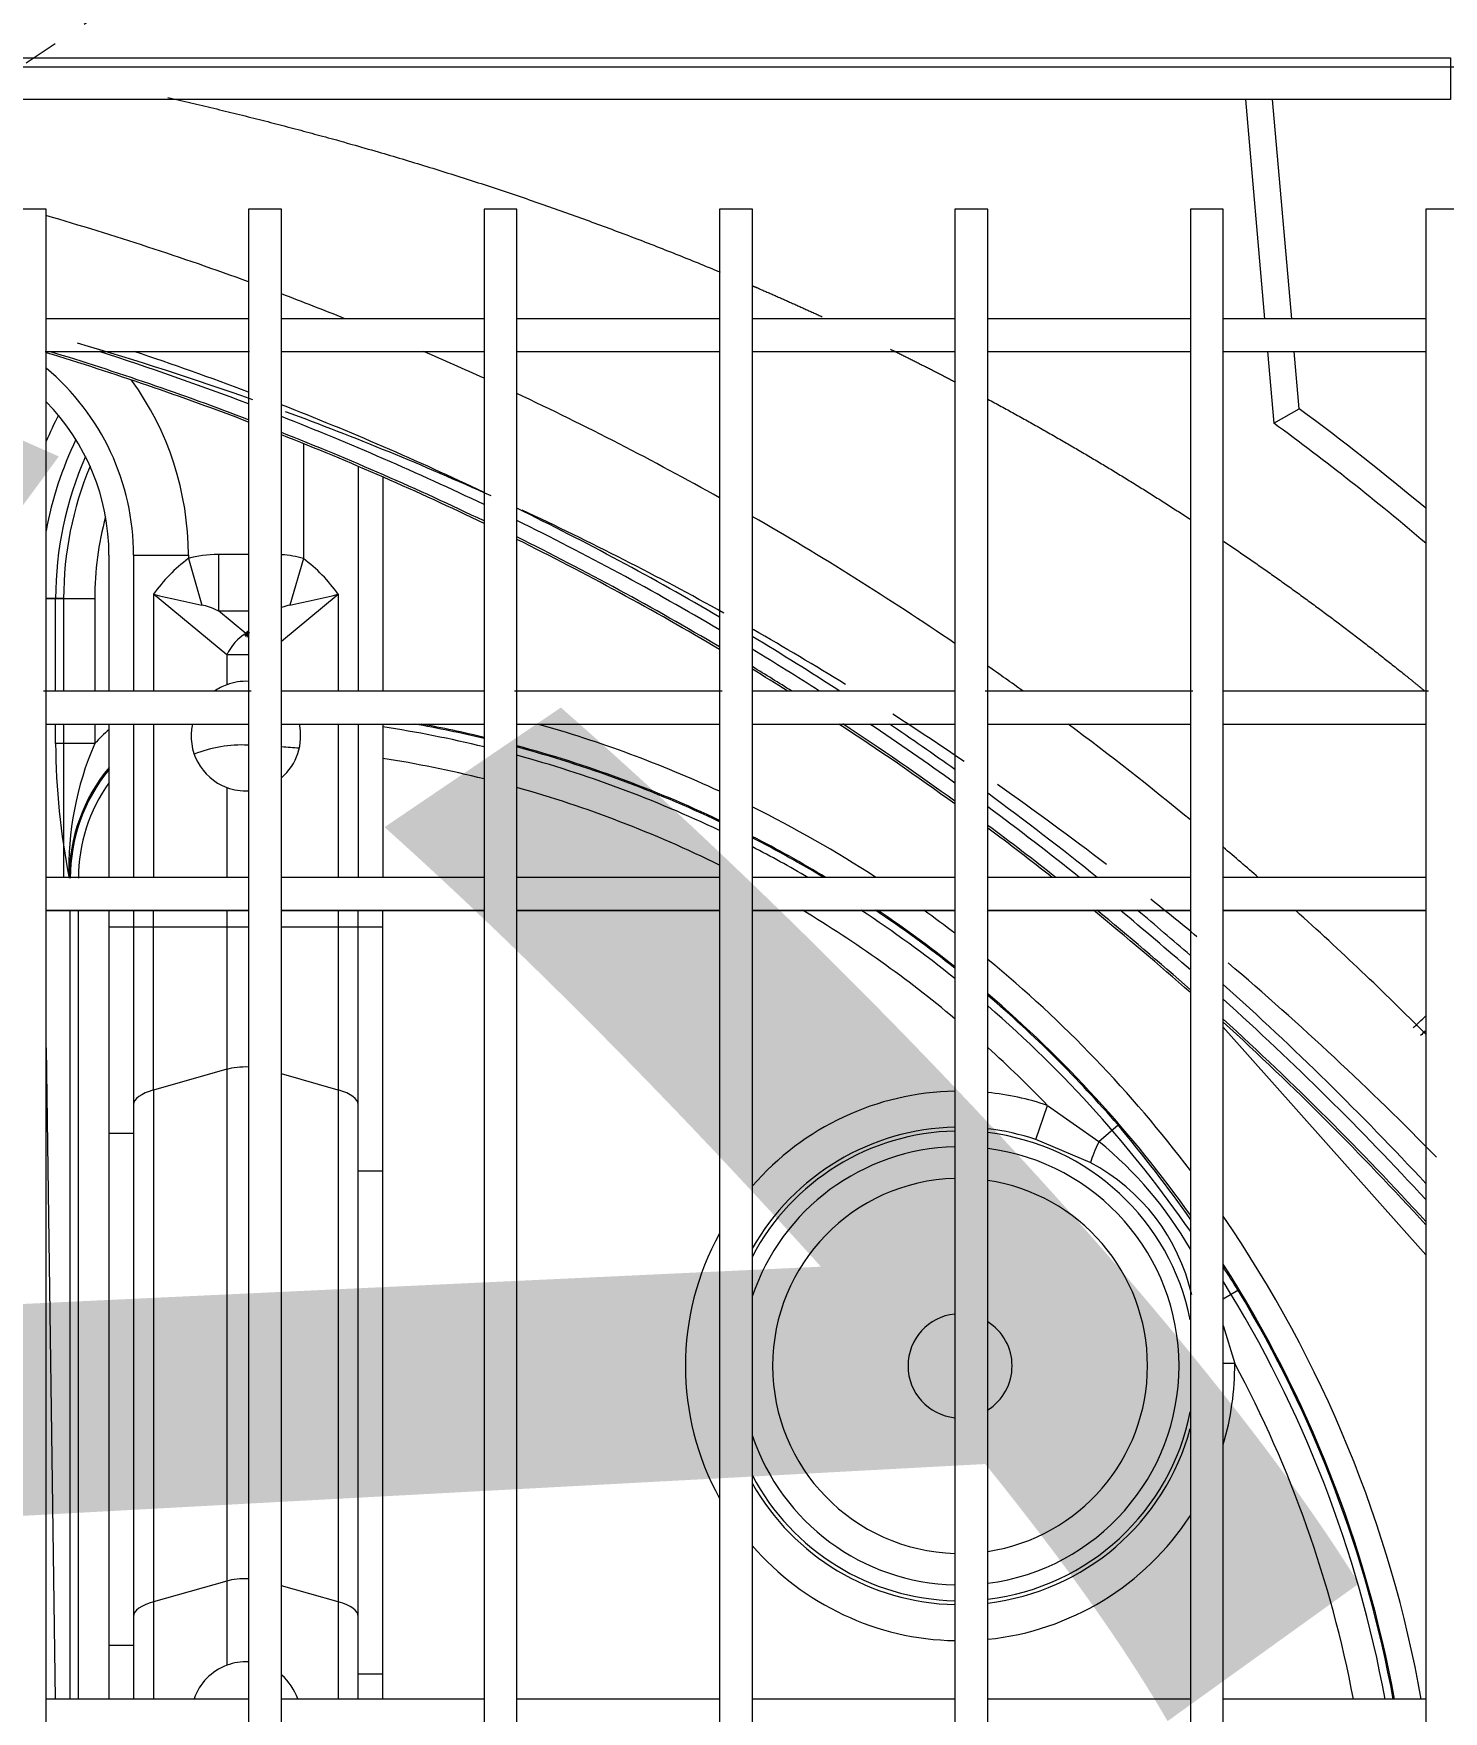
# Model space of a CAD drawing. Header units: millimetres. Extents: x 147619 to 200208, y -27981 to 8299.
# Drawn here: x 167130.5 to 167259.2, y -360.6 to -207.5 of the extents above; entities that cross this region are included whole.
import ezdxf

# ---------------------------------------------------------------- set-up
doc = ezdxf.new("R2010")
doc.units = ezdxf.units.MM
doc.linetypes.add('Dash', pattern=[6.35, 3.175, -3.175])
for name, color, linetype, lineweight in [('0-1', 7, 'Continuous', 5), ('A-DETL-WIDE', 7, 'Continuous', 80), ('G-IMPT', 7, 'Continuous', 5), ('M-EQPM', 7, 'Continuous', 5), ('M-EQPM-3', 7, 'Continuous', 80)]:
    doc.layers.add(name, color=color, linetype=linetype, lineweight=lineweight)
for name, color, linetype, lineweight, true_color in [('0-2', 7, 'Continuous', 5, 0x515151), ('G-ANNO-TEXT-1', 7, 'Continuous', 5, 0x515151), ('G-IMPT-2', 7, 'Continuous', 5, 0x666666), ('M-EQPM-HDLN-1', 7, 'Dash', 5, 0x515151)]:
    doc.layers.add(name, color=color, linetype=linetype, lineweight=lineweight, true_color=true_color)
doc.styles.add('黑体', font='', dxfattribs={"height": 200})
doc.styles.get('黑体').set_extended_font_data('SimHei')

# ---------------------------------------------------------------- blocks, each defined once
blk = doc.blocks.new('TJ空调外机 - TJ空调外机1800_1200-1400100-10-003 三层空调通风平面图')
at = {"layer": 'M-EQPM-HDLN-1'}
blk.add_line((900, 600), (-900, -600), dxfattribs=at)
blk = doc.blocks.new('YXQH_AR_B9-20_rvt-1-10-003 三层空调通风平面图')
at = {"layer": '0-2'}
blk.add_blockref('TJ空调外机 - TJ空调外机1800_1200-1400100-10-003 三层空调通风平面图', (166560.01, -590.02), dxfattribs=at)
at = {"layer": 'G-ANNO-TEXT-1', "insert": (166726.3, -267.29), "char_height": 200, "width": 737.5525, "attachment_point": 1, "style": '黑体'}
blk.add_mtext('平台', dxfattribs=at)
blk = doc.blocks.new('RUXYQ14BA - top_dwg-2991071-10-003 三层空调通风平面图')
at = {"layer": 'G-IMPT'}
for p, q in [((1303.1, 223.41), (893.27, 223.41)), ((1286.16, 203.41), (1284.43, 223.41)), ((1286.84, 223.41), (1288.58, 203.41)), ((1193.4, 203.41), (1174.91, 203.41)), ((1214.89, 203.41), (1196.4, 203.41)), ((1236.38, 203.41), (1217.89, 203.41)), ((1257.87, 203.41), (1239.38, 203.41)), ((1279.36, 203.41), (1260.87, 203.41)), ((1300.86, 203.41), (1282.36, 203.41)), ((1174.91, 200.42), (1193.4, 200.42)), ((1196.4, 200.42), (1214.89, 200.42)), ((1217.89, 200.42), (1236.38, 200.42)), ((1239.38, 200.42), (1257.87, 200.42)), ((1260.87, 200.42), (1279.36, 200.42)), ((1282.36, 200.42), (1300.86, 200.42)), ((1203.39, 189.94), (1203.39, 169.43)), ((1205.64, 188.97), (1205.64, 169.43)), ((1180.65, 181.83), (1180.65, 169.43)), ((1182.9, 181.83), (1182.9, 169.43)), ((1176.51, 177.88), (1176.51, 169.43)), ((1193.4, 169.43), (1174.91, 169.43)), ((1214.89, 169.43), (1196.4, 169.43)), ((1236.38, 169.43), (1217.89, 169.43)), ((1257.87, 169.43), (1239.38, 169.43)), ((1279.36, 169.43), (1260.87, 169.43)), ((1300.86, 169.43), (1282.36, 169.43)), ((1174.91, 166.43), (1193.4, 166.43)), ((1176.51, 166.43), (1176.51, 152.43)), ((1180.65, 166.43), (1180.65, 152.43)), ((1182.9, 166.43), (1182.9, 152.43)), ((1196.4, 166.43), (1214.89, 166.43)), ((1203.39, 166.43), (1203.39, 152.43)), ((1205.64, 166.43), (1205.64, 152.43)), ((1217.89, 166.43), (1236.38, 166.43)), ((1239.38, 166.43), (1257.87, 166.43)), ((1260.87, 166.43), (1279.36, 166.43)), ((1282.36, 166.43), (1300.86, 166.43)), ((1193.4, 152.43), (1174.91, 152.43)), ((1214.89, 152.43), (1196.4, 152.43)), ((1236.38, 152.43), (1217.89, 152.43)), ((1257.87, 152.43), (1239.38, 152.43)), ((1279.36, 152.43), (1260.87, 152.43)), ((1300.86, 152.43), (1282.36, 152.43)), ((1174.91, 149.44), (1193.4, 149.44)), ((1177.85, 149.44), (1177.85, 77.46)), ((1196.4, 149.44), (1214.89, 149.44)), ((1217.89, 149.44), (1236.38, 149.44)), ((1239.38, 149.44), (1257.87, 149.44)), ((1260.87, 149.44), (1279.36, 149.44)), ((1282.36, 149.44), (1300.86, 149.44)), ((1193.4, 77.46), (1174.91, 77.46)), ((1214.89, 77.46), (1196.4, 77.46)), ((1236.38, 77.46), (1217.89, 77.46)), ((1257.87, 77.46), (1239.38, 77.46)), ((1279.36, 77.46), (1260.87, 77.46)), ((1300.86, 77.46), (1282.36, 77.46))]:
    blk.add_line(p, q, dxfattribs=at)
at = {"layer": 'G-IMPT', "flags": 128}
for points in [[(1174.91, 213.41), (1171.91, 213.41), (1171.91, -361.36), (1174.91, -361.36)], [(1196.4, 213.41), (1193.4, 213.41), (1193.4, -361.36), (1196.4, -361.36)], [(1217.89, 213.41), (1214.89, 213.41), (1214.89, -361.36), (1217.89, -361.36)], [(1239.38, 213.41), (1236.38, 213.41), (1236.38, -361.36), (1239.38, -361.36)], [(1260.87, 213.41), (1257.87, 213.41), (1257.87, -361.36), (1260.87, -361.36)], [(1282.36, 213.41), (1279.36, 213.41), (1279.36, -361.36), (1282.36, -361.36)], [(1303.85, 213.41), (1300.86, 213.41), (1300.86, -361.36), (1303.85, -361.36)]]:
    blk.add_lwpolyline(points, close=True, dxfattribs=at)
for points in [[(1286.41, 200.42), (1286.98, 193.89), (1289.29, 195.2), (1288.84, 200.42)], [(1180.65, 149.44), (1180.65, 147.91), (1180.65, 129.06), (1180.65, 82.37), (1180.65, 77.46)], [(1182.9, 149.44), (1182.9, 147.91), (1182.9, 129.06), (1182.9, 82.37), (1182.9, 77.46)], [(1203.39, 77.46), (1203.39, 79.77), (1203.39, 125.63), (1203.39, 147.91), (1203.39, 149.44)], [(1205.64, 77.46), (1205.64, 79.77), (1205.64, 125.63), (1205.64, 147.91), (1205.64, 149.44)]]:
    blk.add_lwpolyline(points, dxfattribs=at)
at = {"layer": 'G-IMPT'}
for centre, radius, start, end in [((1093.23, -68.44), 292.88, 70.0012, 73.8078), ((1093.23, -68.44), 292.88, 68.158, 69.3756), ((1093.23, -68.44), 280.89, 69.1081, 73.096), ((1093.23, -68.44), 281.09, 69.1236, 73.0377), ((1093.23, -68.44), 292.88, 65.4568, 66.6318), ((1160.66, 181.83), 22.24, 0, 50.1747), ((1093.23, -68.44), 292.88, 60.741, 64.8102), ((1160.66, 181.83), 19.99, 0, 44.5613), ((1151.71, 8.17), 232.18, 50.0316, 53.6603), ((1093.23, -68.44), 281.09, 64.3539, 68.468), ((1151.71, 8.32), 229.63, 49.4963, 53.91), ((1093.23, -68.44), 280.89, 64.3343, 68.4519), ((1207.84, 177.88), 31.33, 157.3396, 180), ((1093.23, -68.44), 292.88, 55.7963, 60.0663), ((1093.23, -68.44), 281.09, 59.3849, 63.6739), ((1093.23, -68.44), 280.89, 59.3607, 63.6537), ((1093.23, -68.44), 281.09, 57.8067, 58.6719), ((1093.23, -68.44), 292.88, 54.3087, 55.0839), ((1193.15, 165.33), 5, 110.4923, 124.9771), ((1193.15, 165.33), 5, 87.1172, 110.4923), ((1093.23, -68.44), 280.89, 57.8715, 58.6471), ((1193.15, 165.33), 5, 167.3273, 249.5077), ((1193.15, 165.33), 5, 310.5416, 12.6727), ((1189.01, 57.48), 109.96, 76.3881, 81.3005), ((1093.23, -68.44), 280.89, 54.1162, 56.739), ((1093.23, -68.44), 281.09, 54.1456, 56.677), ((1093.23, -68.44), 292.88, 50.5417, 53.3151), ((1189.01, 57.48), 109.96, 64.4818, 74.7746), ((1192.85, 152.36), 14.99, 144.397, 180), ((1193.15, 165.33), 5, 249.5077, 272.9037), ((1093.23, -68.44), 281.09, 51.7947, 53.3878), ((1093.23, -68.44), 280.89, 51.8466, 53.3575), ((1189.01, 57.48), 109.96, 59.7242, 62.7373), ((1093.23, -68.44), 292.88, 48.9513, 49.7777), ((1189.01, 57.48), 109.96, 51.2258, 56.7552), ((1093.23, -68.44), 280.89, 48.4972, 50.867), ((1093.23, -68.44), 281.09, 48.5333, 50.8169), ((1093.23, -68.44), 292.88, 44.8549, 48.0658), ((1189.01, 57.48), 109.96, 34.7439, 49.1921), ((1093.23, -68.44), 281.09, 42.384, 47.7123), ((1093.23, -68.44), 280.89, 42.3393, 47.6752), ((1258.34, 107.87), 19.99, 91.3513, 161.5468), ((1258.34, 107.87), 19.99, 0, 82.7374), ((1189.01, 57.48), 109.96, 10.474, 31.8991), ((1258.34, 107.87), 4.75, 95.6985, 264.3015), ((1258.34, 107.87), 4.75, 95.6985, 264.3015), ((1258.34, 107.87), 4.75, 0, 57.84), ((1258.34, 107.87), 4.75, 0, 57.84), ((1258.34, 107.87), 19.99, 277.2626, 0), ((1258.34, 107.87), 4.75, 302.16, 0), ((1258.34, 107.87), 4.75, 302.16, 0), ((1258.34, 107.87), 19.99, 198.4532, 268.6487), ((1193.15, 75.87), 5, 110.4923, 161.0524), ((1193.15, 75.87), 5, 87.1046, 110.4923), ((1193.15, 75.87), 5, 18.8502, 49.133)]:
    blk.add_arc(centre, radius, start, end, dxfattribs=at)
at = {"layer": 'G-IMPT-2'}
for p, q in [((1175.78, 169.43), (1175.78, 177.88)), ((1191.4, 172.76), (1191.4, 170.01)), ((1184.72, 166.43), (1184.72, 152.43)), ((1201.58, 166.43), (1201.58, 152.43)), ((1191.4, 160.65), (1191.4, 152.43)), ((1177.12, 77.46), (1177.12, 149.44)), ((1300.86, 118), (1282.36, 138.76)), ((1174.91, 136.89), (1175.74, 77.46)), ((1201.58, 133.04), (1196.4, 134.51)), ((1182.9, 129.06), (1180.65, 129.06)), ((1205.64, 125.63), (1203.39, 125.63)), ((1282.36, 113.98), (1283.71, 114.79)), ((1191.4, 88.23), (1184.72, 86.34)), ((1201.58, 86.34), (1196.4, 87.81)), ((1182.9, 82.37), (1180.65, 82.37)), ((1203.39, 79.77), (1205.64, 79.77))]:
    blk.add_line(p, q, dxfattribs=at)
at = {"layer": 'G-IMPT-2', "flags": 128}
for points in [[(893.27, 223.41), (893.27, 227.21), (1303.1, 227.21), (1303.1, 223.41)], [(1198.4, 192.01), (1198.4, 181.54), (1197.16, 177.29)], [(1182.9, 181.83), (1187.9, 181.83), (1187.9, 181.54), (1189.14, 177.29)], [(1193.4, 181.9), (1190.64, 181.9), (1190.64, 176.77)], [(1176.51, 177.88), (1174.91, 177.88), (1175.78, 177.88), (1179.35, 177.88), (1179.35, 169.43)], [(1193.4, 172.76), (1191.4, 172.76), (1184.72, 178.27), (1184.72, 169.43)], [(1196.4, 174), (1201.58, 178.27), (1201.58, 169.43)], [(1193.4, 174.91), (1193.15, 174.7), (1190.64, 176.77), (1193.4, 176.77)], [(1179.35, 166.43), (1179.35, 164.65), (1175.78, 164.65), (1175.78, 166.43)], [(1191.4, 149.44), (1191.4, 147.91), (1184.72, 147.91), (1184.72, 149.44)], [(1201.58, 149.44), (1201.58, 147.91), (1196.4, 147.91)], [(1193.4, 147.91), (1191.4, 147.91), (1191.4, 134.93), (1184.72, 133.04), (1184.72, 147.91), (1182.9, 147.91), (1180.65, 147.91)], [(1205.64, 147.91), (1203.39, 147.91), (1201.58, 147.91), (1201.58, 133.04), (1201.58, 86.34), (1201.58, 77.46)], [(1191.4, 134.93), (1191.4, 88.23), (1191.4, 80.55)], [(1184.72, 133.04), (1184.72, 86.34), (1184.72, 77.46)], [(1270.23, 126.43), (1265.26, 128.52), (1266.31, 131.64), (1271.02, 128.35), (1272.76, 129.85)], [(1282.36, 111.55), (1283.41, 108.1), (1282.36, 108.09)]]:
    blk.add_lwpolyline(points, dxfattribs=at)
at = {"layer": 'G-IMPT-2'}
for centre, radius, start, end in [((1093.23, -68.44), 282.44, 69.2282, 72.1602), ((1093.23, -68.44), 283.44, 69.3049, 71.5427), ((1160.66, 181.83), 27.24, 0, 35.9241), ((1207.84, 177.88), 35.92, 152.2635, 156.4567), ((1093.23, -68.44), 283.44, 64.582, 68.6554), ((1093.23, -68.44), 282.44, 64.4856, 68.5762), ((1207.84, 177.88), 33.51, 154.3373, 169.3571), ((1207.84, 177.88), 32.06, 156.1696, 180), ((1207.84, 177.88), 28.49, 164.8237, 180), ((1093.23, -68.44), 283.44, 59.6658, 63.9089), ((1093.23, -68.44), 282.44, 59.5471, 63.8096), ((1196.64, 169.83), 14.61, 126.7634, 144.7135), ((1189.65, 169.83), 14.61, 35.2865, 53.2366), ((1242.31, 427.54), 255.84, 256.9915, 258.005), ((1143.99, 427.54), 255.84, 281.995, 283.0085), ((1093.23, -68.44), 283.44, 57.0592, 58.9609), ((1093.23, -68.44), 282.44, 57.3734, 58.8388), ((1192.85, 152.36), 18.25, 131.9115, 137.6832), ((1189.01, 57.48), 110.69, 76.4802, 79.8357), ((1189.01, 57.48), 110.8, 76.4936, 79.5277), ((1189.01, 57.48), 113.21, 65.266, 74.2334), ((1093.23, -68.44), 282.44, 54.3437, 56.2619), ((1093.23, -68.44), 283.44, 54.4885, 55.9606), ((1242.89, 165.17), 67.11, 180.4418, 190.999), ((1205.32, 153.33), 28.33, 156.4549, 181.9648), ((1192.85, 152.36), 12.16, 87.6871, 111.2977), ((1189.01, 57.48), 107.12, 85.1764, 86.0468), ((1189.01, 57.48), 110.8, 64.6897, 74.8932), ((1189.01, 57.48), 110.69, 64.6631, 74.8781), ((1192.85, 152.36), 15.84, 140.3355, 180), ((1192.85, 152.36), 15.73, 140.8141, 180), ((1189.01, 57.48), 107.12, 76.0203, 81.0681), ((1189.01, 57.48), 107.12, 63.7549, 74.3611), ((1093.23, -68.44), 283.44, 51.1946, 53.7403), ((1189.01, 57.48), 113.21, 57.0099, 63.5835), ((1093.23, -68.44), 282.44, 51.4474, 53.5914), ((1189.01, 57.48), 110.8, 58.9857, 62.9617), ((1189.01, 57.48), 110.69, 59.0791, 62.9331), ((1189.01, 57.48), 107.12, 49.9957, 59.1478), ((1189.01, 57.48), 110.69, 51.5306, 56.1795), ((1189.01, 57.48), 110.8, 51.5751, 56.096), ((1189.01, 57.48), 113.21, 52.5378, 54.319), ((1093.23, -68.44), 282.44, 48.7753, 50.4815), ((1093.23, -68.44), 283.44, 48.9521, 50.2372), ((1189.01, 57.48), 113.21, 37.0539, 50.6004), ((1093.23, -68.44), 283.44, 42.9024, 48.1433), ((1189.01, 57.48), 110.8, 35.3675, 49.5673), ((1189.01, 57.48), 110.69, 40.8331, 49.5195), ((1093.23, -68.44), 282.44, 42.6838, 47.9614), ((1189.01, 57.48), 107.12, 43.8163, 47.8681), ((1258.34, 107.87), 25.07, 91.0775, 139.15), ((1258.34, 107.87), 25.07, 71.4864, 84.2143), ((1258.34, 107.87), 21.78, 91.2403, 150.5362), ((1258.34, 107.87), 21.43, 91.2603, 152.2186), ((1258.34, 107.87), 21.78, 71.4864, 83.3367), ((1258.34, 107.87), 21.43, 11.2909, 83.2286), ((1165.05, 40.06), 140.23, 35.3581, 39.8153), ((1248.22, 100.51), 35.98, 30.0428, 50.6813), ((1261.68, 110.29), 18.26, 12.8662, 62.0849), ((1258.34, 107.87), 17.11, 91.5793, 268.4207), ((1258.34, 107.87), 17.11, 0, 81.5039), ((1189.01, 57.48), 113.21, 10.1695, 34.4563), ((1258.34, 107.87), 25.07, 151.1681, 208.8319), ((1165.05, 40.06), 140.23, 32.2036, 33.2302), ((1189.01, 57.48), 110.8, 10.3935, 32.5927), ((1189.01, 57.48), 110.69, 10.4038, 31.1857), ((1258.34, 107.87), 17.11, 278.4961, 0), ((1258.34, 107.87), 25.07, 343.3439, 0.5325), ((1189.01, 57.48), 107.12, 10.7548, 28.2025), ((1258.34, 107.87), 21.43, 276.7714, 348.7091), ((1258.34, 107.87), 21.78, 276.6633, 344.8085), ((1258.34, 107.87), 21.43, 207.7814, 268.7397), ((1258.34, 107.87), 21.78, 209.4638, 268.7597), ((1258.34, 107.87), 25.07, 275.7857, 326.9745), ((1258.34, 107.87), 25.07, 220.85, 268.9225)]:
    blk.add_arc(centre, radius, start, end, dxfattribs=at)
for centre, major_axis, ratio, start_param, end_param in [((1199.2, 167.76), (-14.36, 11.85), 0.536964, 5.706357, 5.933046), ((1187.09, 167.76), (14.36, 11.85), 0.536964, 0.350139, 0.519498), ((1199.2, 167.76), (-11.36, 9.37), 0.186691, 5.706357, 5.933046), ((1187.09, 167.76), (11.36, 9.37), 0.186691, 0.350139, 0.474129), ((1193.15, 172.76), (1.75, 2.12), 0.536964, 0.993968, 1.987936), ((1193.15, 172.76), (-1.75, 2.12), 0.536964, 5.169215, 5.289217), ((1316.51, 156.39), (22.55, 22.69), 0.026137, 3.844725, 3.918566), ((1318.08, 154.84), (22.69, 22.56), 0.026137, 2.410318, 2.438882), ((1193.15, 134.2), (2.75, 0), 0.342874, 1.479762, 2.260763), ((1187.9, 131.72), (5, 0), 0.342874, 2.260763, 3.141593), ((1198.4, 131.72), (5, 0), 0.342874, 0, 0.880829), ((1272.01, 129.2), (1.8, 3.34), 0.12895, 1.897508, 2.613126), ((1193.15, 87.51), (2.75, 0), 0.342874, 1.479762, 2.260763), ((1187.9, 85.02), (5, 0), 0.342874, 2.260763, 3.141593), ((1198.4, 85.02), (5, 0), 0.342874, 0, 0.880829)]:
    blk.add_ellipse(centre, major_axis=major_axis, ratio=ratio, start_param=start_param, end_param=end_param, dxfattribs=at)
for points, knots in [([(1186.03, 223.59), (1194.58, 221.65), (1202.83, 219.32), (1220.3, 214.38), (1236.43, 207.67)], [0.1875174, 0.1875174, 0.1875174, 0.2857143, 0.2857143, 0.4797187, 0.4797187, 0.4797187]), ([(1239.39, 206.42), (1239.59, 206.33), (1239.79, 206.25), (1242.79, 204.95), (1245.75, 203.59)], [0.49758122, 0.49758122, 0.49758122, 0.5, 0.5, 0.53512615, 0.53512615, 0.53512615]), ([(1282.42, 183.09), (1291.15, 177.21), (1299.2, 170.72), (1299.95, 170.11), (1300.69, 169.5)], [0.7626479, 0.7626479, 0.7626479, 0.875, 0.875, 0.8852787, 0.8852787, 0.8852787])]:
    blk.add_open_spline(points, degree=2, knots=knots, dxfattribs=at)
for points in [[(1252, 200.63), (1254.99, 199.16), (1257.92, 197.63)], [(1260.88, 196.07), (1270.46, 190.92), (1279.39, 185.09)]]:
    blk.add_open_spline(points, degree=2, dxfattribs=at)
blk = doc.blocks.new('RUXYQ14BA - top_dwg-V221-10-003 三层空调通风平面图')
at = {"layer": 'A-DETL-WIDE'}
blk.add_ellipse((1193.15, 172.76), major_axis=(-1.75, 2.12), ratio=0.536964, start_param=5.169215, end_param=5.289217, dxfattribs=at)
at = {"layer": 'G-IMPT'}
for p, q in [((1303.1, 223.41), (893.27, 223.41)), ((1286.16, 203.41), (1284.43, 223.41)), ((1286.84, 223.41), (1288.58, 203.41)), ((1193.4, 203.41), (1174.91, 203.41)), ((1214.89, 203.41), (1196.4, 203.41)), ((1236.38, 203.41), (1217.89, 203.41)), ((1257.87, 203.41), (1239.38, 203.41)), ((1279.36, 203.41), (1260.87, 203.41)), ((1300.86, 203.41), (1282.36, 203.41)), ((1174.91, 200.42), (1193.4, 200.42)), ((1196.4, 200.42), (1214.89, 200.42)), ((1217.89, 200.42), (1236.38, 200.42)), ((1239.38, 200.42), (1257.87, 200.42)), ((1260.87, 200.42), (1279.36, 200.42)), ((1282.36, 200.42), (1300.86, 200.42)), ((1203.39, 189.94), (1203.39, 169.43)), ((1205.64, 188.97), (1205.64, 169.43)), ((1180.65, 181.83), (1180.65, 169.43)), ((1182.9, 181.83), (1182.9, 169.43)), ((1176.51, 177.88), (1176.51, 169.43)), ((1193.4, 169.43), (1174.91, 169.43)), ((1214.89, 169.43), (1196.4, 169.43)), ((1236.38, 169.43), (1217.89, 169.43)), ((1257.87, 169.43), (1239.38, 169.43)), ((1279.36, 169.43), (1260.87, 169.43)), ((1300.86, 169.43), (1282.36, 169.43)), ((1174.91, 166.43), (1193.4, 166.43)), ((1176.51, 166.43), (1176.51, 152.43)), ((1180.65, 166.43), (1180.65, 152.43)), ((1182.9, 166.43), (1182.9, 152.43)), ((1196.4, 166.43), (1214.89, 166.43)), ((1203.39, 166.43), (1203.39, 152.43)), ((1205.64, 166.43), (1205.64, 152.43)), ((1217.89, 166.43), (1236.38, 166.43)), ((1239.38, 166.43), (1257.87, 166.43)), ((1260.87, 166.43), (1279.36, 166.43)), ((1282.36, 166.43), (1300.86, 166.43)), ((1193.4, 152.43), (1174.91, 152.43)), ((1214.89, 152.43), (1196.4, 152.43)), ((1236.38, 152.43), (1217.89, 152.43)), ((1257.87, 152.43), (1239.38, 152.43)), ((1279.36, 152.43), (1260.87, 152.43)), ((1300.86, 152.43), (1282.36, 152.43)), ((1174.91, 149.44), (1193.4, 149.44)), ((1177.85, 149.44), (1177.85, 77.46)), ((1196.4, 149.44), (1214.89, 149.44)), ((1217.89, 149.44), (1236.38, 149.44)), ((1239.38, 149.44), (1257.87, 149.44)), ((1260.87, 149.44), (1279.36, 149.44)), ((1282.36, 149.44), (1300.86, 149.44)), ((1193.4, 77.46), (1174.91, 77.46)), ((1214.89, 77.46), (1196.4, 77.46)), ((1236.38, 77.46), (1217.89, 77.46)), ((1257.87, 77.46), (1239.38, 77.46)), ((1279.36, 77.46), (1260.87, 77.46)), ((1300.86, 77.46), (1282.36, 77.46))]:
    blk.add_line(p, q, dxfattribs=at)
at = {"layer": 'G-IMPT', "flags": 128}
for points in [[(1174.91, 213.41), (1171.91, 213.41), (1171.91, -361.36), (1174.91, -361.36)], [(1196.4, 213.41), (1193.4, 213.41), (1193.4, -361.36), (1196.4, -361.36)], [(1217.89, 213.41), (1214.89, 213.41), (1214.89, -361.36), (1217.89, -361.36)], [(1239.38, 213.41), (1236.38, 213.41), (1236.38, -361.36), (1239.38, -361.36)], [(1260.87, 213.41), (1257.87, 213.41), (1257.87, -361.36), (1260.87, -361.36)], [(1282.36, 213.41), (1279.36, 213.41), (1279.36, -361.36), (1282.36, -361.36)], [(1303.85, 213.41), (1300.86, 213.41), (1300.86, -361.36), (1303.85, -361.36)]]:
    blk.add_lwpolyline(points, close=True, dxfattribs=at)
for points in [[(1286.41, 200.42), (1286.98, 193.89), (1289.29, 195.2), (1288.84, 200.42)], [(1180.65, 149.44), (1180.65, 147.91), (1180.65, 129.06), (1180.65, 82.37), (1180.65, 77.46)], [(1182.9, 149.44), (1182.9, 147.91), (1182.9, 129.06), (1182.9, 82.37), (1182.9, 77.46)], [(1203.39, 77.46), (1203.39, 79.77), (1203.39, 125.63), (1203.39, 147.91), (1203.39, 149.44)], [(1205.64, 77.46), (1205.64, 79.77), (1205.64, 125.63), (1205.64, 147.91), (1205.64, 149.44)]]:
    blk.add_lwpolyline(points, dxfattribs=at)
at = {"layer": 'G-IMPT'}
for centre, radius, start, end in [((1093.23, -68.44), 292.88, 70.0012, 73.8078), ((1093.23, -68.44), 292.88, 68.158, 69.3756), ((1093.23, -68.44), 280.89, 69.1081, 73.096), ((1093.23, -68.44), 281.09, 69.1236, 73.0377), ((1093.23, -68.44), 292.88, 65.4568, 66.6318), ((1160.66, 181.83), 22.24, 0, 50.1747), ((1093.23, -68.44), 292.88, 60.741, 64.8102), ((1160.66, 181.83), 19.99, 0, 44.5613), ((1151.71, 8.17), 232.18, 50.0316, 53.6603), ((1093.23, -68.44), 281.09, 64.3539, 68.468), ((1151.71, 8.32), 229.63, 49.4963, 53.91), ((1093.23, -68.44), 280.89, 64.3343, 68.4519), ((1207.84, 177.88), 31.33, 157.3396, 180), ((1093.23, -68.44), 292.88, 55.7963, 60.0663), ((1093.23, -68.44), 281.09, 59.3849, 63.6739), ((1093.23, -68.44), 280.89, 59.3607, 63.6537), ((1093.23, -68.44), 281.09, 57.8067, 58.6719), ((1093.23, -68.44), 292.88, 54.3087, 55.0839), ((1193.15, 165.33), 5, 110.4923, 124.9771), ((1193.15, 165.33), 5, 87.1172, 110.4923), ((1093.23, -68.44), 280.89, 57.8715, 58.6471), ((1193.15, 165.33), 5, 167.3273, 249.5077), ((1193.15, 165.33), 5, 310.5416, 12.6727), ((1189.01, 57.48), 109.96, 76.3881, 81.3005), ((1093.23, -68.44), 280.89, 54.1162, 56.739), ((1093.23, -68.44), 281.09, 54.1456, 56.677), ((1093.23, -68.44), 292.88, 50.5417, 53.3151), ((1189.01, 57.48), 109.96, 64.4818, 74.7746), ((1192.85, 152.36), 14.99, 144.397, 180), ((1193.15, 165.33), 5, 249.5077, 272.9037), ((1093.23, -68.44), 281.09, 51.7947, 53.3878), ((1093.23, -68.44), 280.89, 51.8466, 53.3575), ((1189.01, 57.48), 109.96, 59.7242, 62.7373), ((1093.23, -68.44), 292.88, 48.9513, 49.7777), ((1189.01, 57.48), 109.96, 51.2258, 56.7552), ((1093.23, -68.44), 280.89, 48.4972, 50.867), ((1093.23, -68.44), 281.09, 48.5333, 50.8169), ((1093.23, -68.44), 292.88, 44.8549, 48.0658), ((1189.01, 57.48), 109.96, 34.7439, 49.1921), ((1093.23, -68.44), 281.09, 42.384, 47.7123), ((1093.23, -68.44), 280.89, 42.3393, 47.6752), ((1258.34, 107.87), 19.99, 91.3513, 161.5468), ((1258.34, 107.87), 19.99, 0, 82.7374), ((1189.01, 57.48), 109.96, 10.474, 31.8991), ((1258.34, 107.87), 4.75, 95.6985, 264.3015), ((1258.34, 107.87), 4.75, 95.6985, 264.3015), ((1258.34, 107.87), 4.75, 0, 57.84), ((1258.34, 107.87), 4.75, 0, 57.84), ((1258.34, 107.87), 19.99, 277.2626, 0), ((1258.34, 107.87), 4.75, 302.16, 0), ((1258.34, 107.87), 4.75, 302.16, 0), ((1258.34, 107.87), 19.99, 198.4532, 268.6487), ((1193.15, 75.87), 5, 110.4923, 161.0524), ((1193.15, 75.87), 5, 87.1046, 110.4923), ((1193.15, 75.87), 5, 18.8502, 49.133)]:
    blk.add_arc(centre, radius, start, end, dxfattribs=at)
at = {"layer": 'G-IMPT-2'}
for p, q in [((1175.78, 169.43), (1175.78, 177.88)), ((1191.4, 172.76), (1191.4, 170.01)), ((1184.72, 166.43), (1184.72, 152.43)), ((1201.58, 166.43), (1201.58, 152.43)), ((1191.4, 160.65), (1191.4, 152.43)), ((1177.12, 77.46), (1177.12, 149.44)), ((1300.86, 118), (1282.36, 138.76)), ((1174.91, 136.89), (1175.74, 77.46)), ((1201.58, 133.04), (1196.4, 134.51)), ((1182.9, 129.06), (1180.65, 129.06)), ((1205.64, 125.63), (1203.39, 125.63)), ((1282.36, 113.98), (1283.71, 114.79)), ((1191.4, 88.23), (1184.72, 86.34)), ((1201.58, 86.34), (1196.4, 87.81)), ((1182.9, 82.37), (1180.65, 82.37)), ((1203.39, 79.77), (1205.64, 79.77))]:
    blk.add_line(p, q, dxfattribs=at)
at = {"layer": 'G-IMPT-2', "flags": 128}
for points in [[(893.27, 223.41), (893.27, 227.21), (1303.1, 227.21), (1303.1, 223.41)], [(1198.4, 192.01), (1198.4, 181.54), (1197.16, 177.29)], [(1182.9, 181.83), (1187.9, 181.83), (1187.9, 181.54), (1189.14, 177.29)], [(1193.4, 181.9), (1190.64, 181.9), (1190.64, 176.77)], [(1176.51, 177.88), (1174.91, 177.88), (1175.78, 177.88), (1179.35, 177.88), (1179.35, 169.43)], [(1193.4, 172.76), (1191.4, 172.76), (1184.72, 178.27), (1184.72, 169.43)], [(1196.4, 174), (1201.58, 178.27), (1201.58, 169.43)], [(1193.4, 174.91), (1193.15, 174.7), (1190.64, 176.77), (1193.4, 176.77)], [(1179.35, 166.43), (1179.35, 164.65), (1175.78, 164.65), (1175.78, 166.43)], [(1191.4, 149.44), (1191.4, 147.91), (1184.72, 147.91), (1184.72, 149.44)], [(1201.58, 149.44), (1201.58, 147.91), (1196.4, 147.91)], [(1193.4, 147.91), (1191.4, 147.91), (1191.4, 134.93), (1184.72, 133.04), (1184.72, 147.91), (1182.9, 147.91), (1180.65, 147.91)], [(1205.64, 147.91), (1203.39, 147.91), (1201.58, 147.91), (1201.58, 133.04), (1201.58, 86.34), (1201.58, 77.46)], [(1191.4, 134.93), (1191.4, 88.23), (1191.4, 80.55)], [(1184.72, 133.04), (1184.72, 86.34), (1184.72, 77.46)], [(1270.23, 126.43), (1265.26, 128.52), (1266.31, 131.64), (1271.02, 128.35), (1272.76, 129.85)], [(1282.36, 111.55), (1283.41, 108.1), (1282.36, 108.09)]]:
    blk.add_lwpolyline(points, dxfattribs=at)
at = {"layer": 'G-IMPT-2'}
for centre, radius, start, end in [((1093.23, -68.44), 282.44, 69.2282, 72.1602), ((1093.23, -68.44), 283.44, 69.3049, 71.5427), ((1160.66, 181.83), 27.24, 0, 35.9241), ((1207.84, 177.88), 35.92, 152.2635, 156.4567), ((1093.23, -68.44), 283.44, 64.582, 68.6554), ((1093.23, -68.44), 282.44, 64.4856, 68.5762), ((1207.84, 177.88), 33.51, 154.3373, 169.3571), ((1207.84, 177.88), 32.06, 156.1696, 180), ((1207.84, 177.88), 28.49, 164.8237, 180), ((1093.23, -68.44), 283.44, 59.6658, 63.9089), ((1093.23, -68.44), 282.44, 59.5471, 63.8096), ((1196.64, 169.83), 14.61, 126.7634, 144.7135), ((1189.65, 169.83), 14.61, 35.2865, 53.2366), ((1242.31, 427.54), 255.84, 256.9915, 258.005), ((1143.99, 427.54), 255.84, 281.995, 283.0085), ((1093.23, -68.44), 283.44, 57.0592, 58.9609), ((1093.23, -68.44), 282.44, 57.3734, 58.8388), ((1192.85, 152.36), 18.25, 131.9115, 137.6832), ((1189.01, 57.48), 110.69, 76.4802, 79.8357), ((1189.01, 57.48), 110.8, 76.4936, 79.5277), ((1189.01, 57.48), 113.21, 65.266, 74.2334), ((1093.23, -68.44), 282.44, 54.3437, 56.2619), ((1093.23, -68.44), 283.44, 54.4885, 55.9606), ((1242.89, 165.17), 67.11, 180.4418, 190.999), ((1205.32, 153.33), 28.33, 156.4549, 181.9648), ((1192.85, 152.36), 12.16, 87.6871, 111.2977), ((1189.01, 57.48), 107.12, 85.1764, 86.0468), ((1189.01, 57.48), 110.8, 64.6897, 74.8932), ((1189.01, 57.48), 110.69, 64.6631, 74.8781), ((1192.85, 152.36), 15.84, 140.3355, 180), ((1192.85, 152.36), 15.73, 140.8141, 180), ((1189.01, 57.48), 107.12, 76.0203, 81.0681), ((1189.01, 57.48), 107.12, 63.7549, 74.3611), ((1093.23, -68.44), 283.44, 51.1946, 53.7403), ((1189.01, 57.48), 113.21, 57.0099, 63.5835), ((1093.23, -68.44), 282.44, 51.4474, 53.5914), ((1189.01, 57.48), 110.8, 58.9857, 62.9617), ((1189.01, 57.48), 110.69, 59.0791, 62.9331), ((1189.01, 57.48), 107.12, 49.9957, 59.1478), ((1189.01, 57.48), 110.69, 51.5306, 56.1795), ((1189.01, 57.48), 110.8, 51.5751, 56.096), ((1189.01, 57.48), 113.21, 52.5378, 54.319), ((1093.23, -68.44), 282.44, 48.7753, 50.4815), ((1093.23, -68.44), 283.44, 48.9521, 50.2372), ((1189.01, 57.48), 113.21, 37.0539, 50.6004), ((1093.23, -68.44), 283.44, 42.9024, 48.1433), ((1189.01, 57.48), 110.8, 35.3675, 49.5673), ((1189.01, 57.48), 110.69, 40.8331, 49.5195), ((1093.23, -68.44), 282.44, 42.6838, 47.9614), ((1189.01, 57.48), 107.12, 43.8163, 47.8681), ((1258.34, 107.87), 25.07, 91.0775, 139.15), ((1258.34, 107.87), 25.07, 71.4864, 84.2143), ((1258.34, 107.87), 21.78, 91.2403, 150.5362), ((1258.34, 107.87), 21.43, 91.2603, 152.2186), ((1258.34, 107.87), 21.78, 71.4864, 83.3367), ((1258.34, 107.87), 21.43, 11.2909, 83.2286), ((1165.05, 40.06), 140.23, 35.3581, 39.8153), ((1248.22, 100.51), 35.98, 30.0428, 50.6813), ((1261.68, 110.29), 18.26, 12.8662, 62.0849), ((1258.34, 107.87), 17.11, 91.5793, 268.4207), ((1258.34, 107.87), 17.11, 0, 81.5039), ((1189.01, 57.48), 113.21, 10.1695, 34.4563), ((1258.34, 107.87), 25.07, 151.1681, 208.8319), ((1165.05, 40.06), 140.23, 32.2036, 33.2302), ((1189.01, 57.48), 110.8, 10.3935, 32.5927), ((1189.01, 57.48), 110.69, 10.4038, 31.1857), ((1258.34, 107.87), 17.11, 278.4961, 0), ((1258.34, 107.87), 25.07, 343.3439, 0.5325), ((1189.01, 57.48), 107.12, 10.7548, 28.2025), ((1258.34, 107.87), 21.43, 276.7714, 348.7091), ((1258.34, 107.87), 21.78, 276.6633, 344.8085), ((1258.34, 107.87), 21.43, 207.7814, 268.7397), ((1258.34, 107.87), 21.78, 209.4638, 268.7597), ((1258.34, 107.87), 25.07, 275.7857, 326.9745), ((1258.34, 107.87), 25.07, 220.85, 268.9225)]:
    blk.add_arc(centre, radius, start, end, dxfattribs=at)
for centre, major_axis, ratio, start_param, end_param in [((1199.2, 167.76), (-14.36, 11.85), 0.536964, 5.706357, 5.933046), ((1187.09, 167.76), (14.36, 11.85), 0.536964, 0.350139, 0.519498), ((1199.2, 167.76), (-11.36, 9.37), 0.186691, 5.706357, 5.933046), ((1187.09, 167.76), (11.36, 9.37), 0.186691, 0.350139, 0.474129), ((1193.15, 172.76), (1.75, 2.12), 0.536964, 0.993968, 1.987936), ((1193.15, 172.76), (-1.75, 2.12), 0.536964, 5.169215, 5.289217), ((1316.51, 156.39), (22.55, 22.69), 0.026137, 3.844725, 3.918566), ((1318.08, 154.84), (22.69, 22.56), 0.026137, 2.410318, 2.438882), ((1193.15, 134.2), (2.75, 0), 0.342874, 1.479762, 2.260763), ((1187.9, 131.72), (5, 0), 0.342874, 2.260763, 3.141593), ((1198.4, 131.72), (5, 0), 0.342874, 0, 0.880829), ((1272.01, 129.2), (1.8, 3.34), 0.12895, 1.897508, 2.613126), ((1193.15, 87.51), (2.75, 0), 0.342874, 1.479762, 2.260763), ((1187.9, 85.02), (5, 0), 0.342874, 2.260763, 3.141593), ((1198.4, 85.02), (5, 0), 0.342874, 0, 0.880829)]:
    blk.add_ellipse(centre, major_axis=major_axis, ratio=ratio, start_param=start_param, end_param=end_param, dxfattribs=at)
for points, knots in [([(1186.03, 223.59), (1194.58, 221.65), (1202.83, 219.32), (1220.3, 214.38), (1236.43, 207.67)], [0.1875174, 0.1875174, 0.1875174, 0.2857143, 0.2857143, 0.4797187, 0.4797187, 0.4797187]), ([(1239.39, 206.42), (1239.59, 206.33), (1239.79, 206.25), (1242.79, 204.95), (1245.75, 203.59)], [0.49758122, 0.49758122, 0.49758122, 0.5, 0.5, 0.53512615, 0.53512615, 0.53512615]), ([(1282.42, 183.09), (1291.15, 177.21), (1299.2, 170.72), (1299.95, 170.11), (1300.69, 169.5)], [0.7626479, 0.7626479, 0.7626479, 0.875, 0.875, 0.8852787, 0.8852787, 0.8852787])]:
    blk.add_open_spline(points, degree=2, knots=knots, dxfattribs=at)
for points in [[(1252, 200.63), (1254.99, 199.16), (1257.92, 197.63)], [(1260.88, 196.07), (1270.46, 190.92), (1279.39, 185.09)]]:
    blk.add_open_spline(points, degree=2, dxfattribs=at)
blk = doc.blocks.new('RUXYQ14BA - RUXYQ14BA-2991177-10-003 三层空调通风平面图')
at = {"layer": 'M-EQPM'}
for p, q in [((77.24, 739.5), (533.01, 739.5)), ((381.6, 726.51), (378.6, 726.51)), ((381.6, 151.74), (381.6, 726.51)), ((403.09, 726.51), (400.09, 726.51)), ((400.09, 726.51), (400.09, 151.74)), ((403.09, 151.74), (403.09, 726.51)), ((424.58, 726.51), (421.58, 726.51)), ((421.58, 726.51), (421.58, 151.74)), ((424.58, 151.74), (424.58, 726.51)), ((446.07, 726.51), (443.07, 726.51)), ((443.07, 726.51), (443.07, 151.74)), ((446.07, 151.74), (446.07, 726.51)), ((467.56, 726.51), (464.56, 726.51)), ((464.56, 726.51), (464.56, 151.74)), ((467.56, 151.74), (467.56, 726.51)), ((489.05, 726.51), (486.06, 726.51)), ((486.06, 726.51), (486.06, 151.74)), ((489.05, 151.74), (489.05, 726.51)), ((510.55, 726.51), (507.55, 726.51)), ((507.55, 726.51), (507.55, 151.74)), ((400.14, 716.51), (381.55, 716.51)), ((421.58, 716.51), (403.09, 716.51)), ((443.12, 716.51), (424.53, 716.51)), ((464.56, 716.51), (446.07, 716.51)), ((486.11, 716.51), (467.51, 716.51)), ((507.6, 716.51), (489.05, 716.51)), ((381.53, 713.51), (400.16, 713.51)), ((403.09, 713.51), (421.58, 713.51)), ((424.51, 713.51), (443.14, 713.51)), ((446.07, 713.51), (464.56, 713.51)), ((467.5, 713.51), (486.12, 713.51)), ((489.05, 713.51), (507.61, 713.51)), ((400.32, 682.53), (381.37, 682.53)), ((421.58, 682.53), (403.09, 682.53)), ((443.3, 682.53), (424.35, 682.53)), ((464.56, 682.53), (446.07, 682.53)), ((486.28, 682.53), (467.33, 682.53)), ((507.78, 682.53), (489.05, 682.53)), ((381.6, 679.53), (400.09, 679.53)), ((403.09, 679.53), (421.58, 679.53)), ((424.58, 679.53), (443.07, 679.53)), ((446.07, 679.53), (464.56, 679.53)), ((467.56, 679.53), (486.06, 679.53)), ((489.05, 679.53), (507.55, 679.53)), ((400.09, 665.53), (381.6, 665.53)), ((421.58, 665.53), (403.09, 665.53)), ((443.07, 665.53), (424.58, 665.53)), ((464.56, 665.53), (446.07, 665.53)), ((486.06, 665.53), (467.56, 665.53)), ((507.55, 665.53), (489.05, 665.53)), ((381.6, 662.53), (400.09, 662.53)), ((403.09, 662.53), (421.58, 662.53)), ((424.58, 662.53), (443.07, 662.53)), ((446.07, 662.53), (464.56, 662.53)), ((467.56, 662.53), (486.06, 662.53)), ((489.05, 662.53), (507.55, 662.53)), ((400.09, 590.56), (381.6, 590.56)), ((421.58, 590.56), (403.09, 590.56)), ((443.07, 590.56), (424.58, 590.56)), ((464.56, 590.56), (446.07, 590.56)), ((486.06, 590.56), (467.56, 590.56)), ((507.55, 590.56), (489.05, 590.56))]:
    blk.add_line(p, q, dxfattribs=at)
for start, end in [(70.4046, 73.7821), (65.6873, 69.7643), (60.9063, 65.0593), (58.3162, 60.288), (55.7215, 57.2887), (52.4934, 54.9749), (50.3712, 51.4659), (44.3981, 49.6246)]:
    blk.add_arc((304.88, 440.62), 285, start, end, dxfattribs=at)
for name in ['RUXYQ14BA - top_dwg-2991071-10-003 三层空调通风平面图', 'RUXYQ14BA - top_dwg-V221-10-003 三层空调通风平面图']:
    blk.add_blockref(name, (-793.31, 513.1))

msp = doc.modelspace()

# ---------------------------------------------------------------- block references
at = {"layer": '0-1'}
msp.add_blockref('YXQH_AR_B9-20_rvt-1-10-003 三层空调通风平面图', (0, 0), dxfattribs=at)
at = {"layer": 'M-EQPM-3'}
msp.add_blockref('RUXYQ14BA - RUXYQ14BA-2991177-10-003 三层空调通风平面图', (166750.01, -950), dxfattribs=at)

doc.saveas('drawing.dxf')
